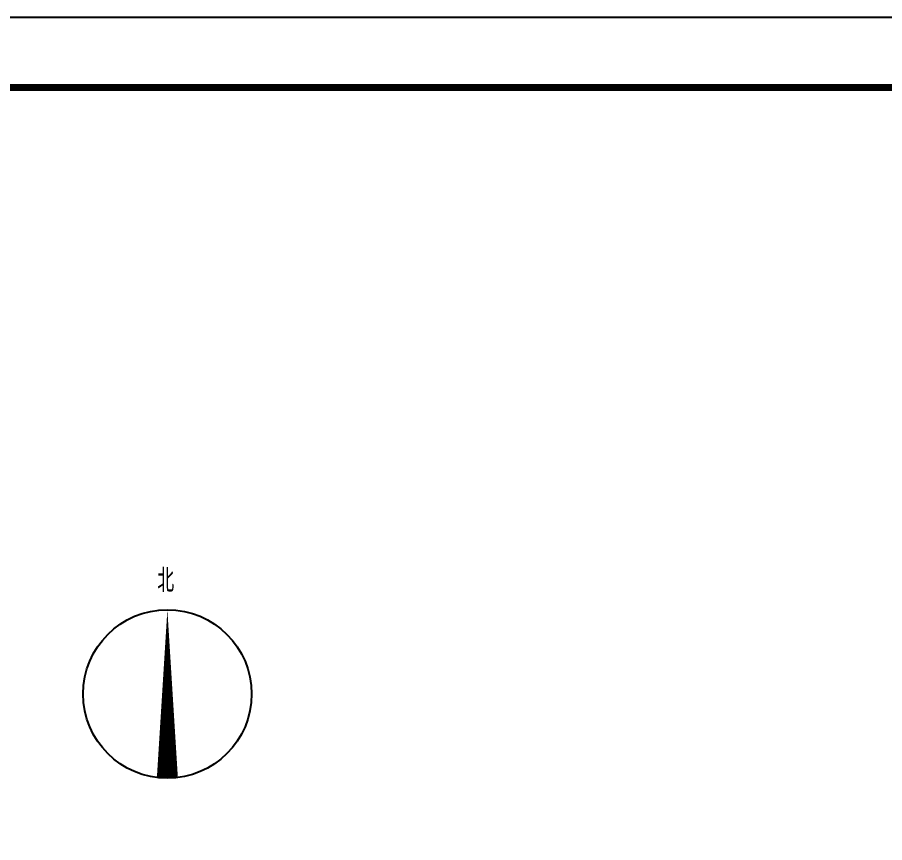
# Model space of a CAD drawing. Extents: x 101023 to 279373, y -114511 to 293844.
# Drawn here: x 242325 to 260849, y -5988 to 11639 of the extents above; entities that cross this region are included whole.
import ezdxf
from ezdxf.enums import TextEntityAlignment as Align

# ---------------------------------------------------------------- set-up
doc = ezdxf.new("R2010")
doc.units = 0
doc.header["$LTSCALE"] = 1000
doc.header["$MEASUREMENT"] = 0
for name, color, linetype in [('BTTK', 7, 'Continuous'), ('DIM_SYMB', 3, 'Continuous'), ('PUB_TEXT', 7, 'Continuous'), ('PUB_TITLE', 7, 'Continuous'), ('STAIR', 2, 'Continuous'), ('WALL', 2, 'Continuous')]:
    doc.layers.add(name, color=color, linetype=linetype)
doc.styles.add('_TCH_DIM', font='simplex.shx', dxfattribs={"bigfont": 'gbcbig.shx'})
doc.styles.add('HZ(TK)', font='geniso.shx', dxfattribs={"width": 0.9, "bigfont": 'hztxt.shx'})

# ---------------------------------------------------------------- blocks, each defined once
blk = doc.blocks.new('vhtemplate_2020年新竖式图框_A0')
at = {"layer": 'PUB_TITLE', "color": 7}
blk.add_lwpolyline([(0, 0), (1189, 0), (1189, 841), (0, 841)], close=True, dxfattribs=at)
at = {"layer": 'PUB_TITLE', "const_width": 1}
blk.add_lwpolyline([(25, 10), (1179, 10), (1179, 831), (25, 831)], close=True, dxfattribs=at)
at = {"layer": 'BTTK', "color": 4, "style": 'HZ(TK)', "width": 0.9}
for tag, p in [('合作单位', (1144, 743.5)), ('建设单位', (1144, 209.5)), ('工程名称', (1144, 176.5)), ('子项名称', (1154, 160)), ('图纸名称', (1144, 141))]:
    blk.add_attdef(tag, text='', height=3.5, dxfattribs=at).set_placement(p, align=Align.MIDDLE_CENTER)
for tag, p in [('注册证书号', (1156.5, 309.01)), ('注册印章号', (1156.5, 301.01)), ('设计号', (1154, 193)), ('图别', (1137.75, 34)), ('图号', (1170.25, 34)), ('版本号', (1137.75, 26)), ('日期', (1170.25, 26))]:
    blk.add_attdef(tag, text='', height=3.5, dxfattribs=at).set_placement(p, align=Align.MIDDLE)
blk = doc.blocks.new('A$C40CE5D7B')
at = {"layer": 'DIM_SYMB'}
blk.add_lwpolyline([(129199, 110923, 450, 0, 0), (129199, 114523, 0, 0, 0)], format="xyseb", dxfattribs=at)
blk.add_circle((129199, 112723), 1800, dxfattribs=at)
at = {"layer": 'PUB_TEXT', "style": '_TCH_DIM'}
blk.add_text('北', height=500, dxfattribs=at).set_placement((128983, 114898))

msp = doc.modelspace()

# ---------------------------------------------------------------- block references
at = {"layer": 'STAIR'}
msp.add_blockref('A$C40CE5D7B', (116330, -115536), dxfattribs=at)
at = {"layer": 'WALL', "xscale": 150, "yscale": 150, "zscale": 150}
msp.add_blockref('vhtemplate_2020年新竖式图框_A0', (101023, -114511), dxfattribs=at)

doc.saveas('drawing.dxf')
